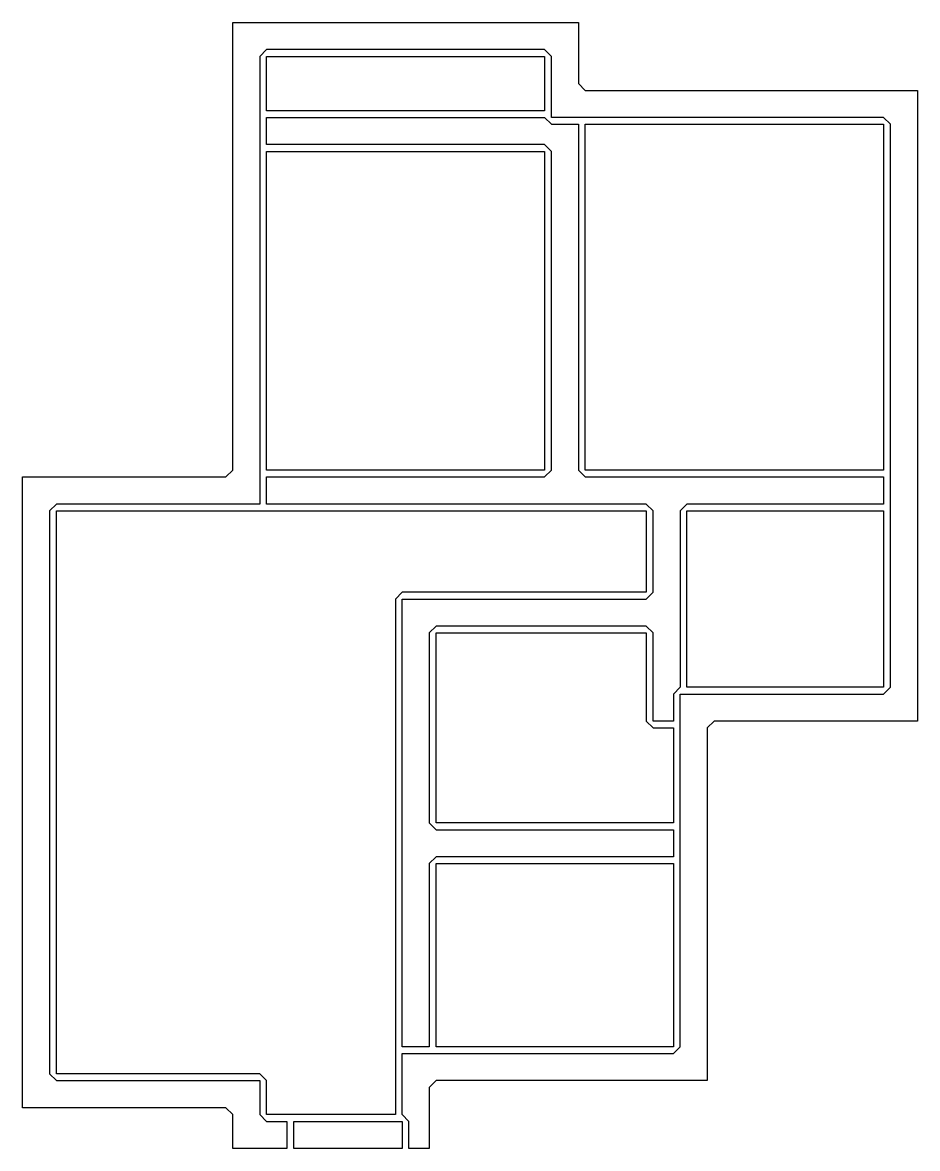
# Model space of a CAD drawing. Header units: metres. Extents: x 62 to 194, y 45 to 211.
import ezdxf

# ---------------------------------------------------------------- set-up
doc = ezdxf.new("R2010")
doc.units = ezdxf.units.M
for name, color, linetype in [('Balcony', 7, 'Continuous'), ('Bathroom', 5, 'Continuous'), ('Common_room', 2, 'Continuous'), ('Inner_walls', 9, 'Continuous'), ('Kitchen', 3, 'Continuous'), ('Living_room', 10, 'Continuous'), ('Main_gate', 1, 'Continuous'), ('Master_room', 6, 'Continuous')]:
    doc.layers.add(name, color=color, linetype=linetype)

msp = doc.modelspace()

# ---------------------------------------------------------------- linework, layer by layer
at = {"layer": 'Balcony'}
msp.add_lwpolyline([(98, 198), (98, 206), (139, 206), (139, 198)], close=True, dxfattribs=at)
at = {"layer": 'Bathroom'}
msp.add_lwpolyline([(160, 113), (160, 139), (189, 139), (189, 113)], close=True, dxfattribs=at)
at = {"layer": 'Common_room'}
for points in [[(98, 145), (98, 192), (139, 192), (139, 145)], [(123, 93), (123, 121), (154, 121), (154, 108), (155, 107), (158, 107), (158, 93)]]:
    msp.add_lwpolyline(points, close=True, dxfattribs=at)
at = {"layer": 'Inner_walls'}
msp.add_lwpolyline([(118, 60), (118, 126), (154, 126), (155, 127), (155, 139), (154, 140), (98, 140), (98, 144), (139, 144), (140, 145), (140, 192), (139, 193), (98, 193), (98, 197), (139, 197), (140, 196), (144, 196), (144, 145), (145, 144), (189, 144), (189, 140), (160, 140), (159, 139), (159, 113), (158, 112), (158, 108), (155, 108), (155, 121), (154, 122), (123, 122), (122, 121), (122, 93), (123, 92), (158, 92), (158, 88), (123, 88), (122, 87), (122, 60)], close=True, dxfattribs=at)
at = {"layer": 'Kitchen'}
msp.add_lwpolyline([(123, 60), (123, 87), (158, 87), (158, 60)], close=True, dxfattribs=at)
at = {"layer": 'Living_room'}
msp.add_lwpolyline([(67, 56), (67, 139), (154, 139), (154, 127), (118, 127), (117, 126), (117, 50), (98, 50), (98, 55), (97, 56)], close=True, dxfattribs=at)
at = {"layer": 'Main_gate'}
msp.add_lwpolyline([(102, 45), (102, 49), (118, 49), (118, 45)], close=True, dxfattribs=at)
at = {"layer": 'Master_room'}
msp.add_lwpolyline([(145, 145), (145, 196), (189, 196), (189, 145)], close=True, dxfattribs=at)
at = {"layer": 'Walls'}
msp.add_lwpolyline([(62, 51), (62, 144), (92, 144), (93, 145), (93, 211), (144, 211), (144, 202), (145, 201), (194, 201), (194, 108), (164, 108), (163, 107), (163, 55), (123, 55), (122, 54), (122, 45), (119, 45), (119, 49), (118, 50), (118, 59), (158, 59), (159, 60), (159, 112), (189, 112), (190, 113), (190, 196), (189, 197), (140, 197), (140, 206), (139, 207), (98, 207), (97, 206), (97, 140), (67, 140), (66, 139), (66, 56), (67, 55), (97, 55), (97, 50), (98, 49), (101, 49), (101, 45), (93, 45), (93, 50), (92, 51)], close=True, dxfattribs=at)

doc.saveas('drawing.dxf')
